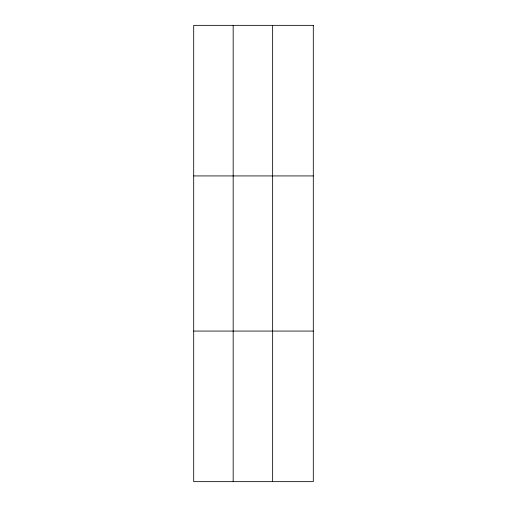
<?xml version="1.0" encoding="UTF-8"?>
<svg xmlns="http://www.w3.org/2000/svg" width="507" height="507" viewBox="0 0 507 507"><rect width="100%" height="100%" fill="white"/><g stroke="black" fill="none" stroke-linecap="round" stroke-linejoin="round"><path stroke-width="0.76" d="M233.169 481.65L233.169 25.35M272.639 481.65L272.639 25.35M193.699 175.929L313.301 175.929M193.699 331.071L313.301 331.071M313.301 25.35L313.301 481.65L193.699 481.65L193.699 25.35L313.301 25.35"/></g></svg>
